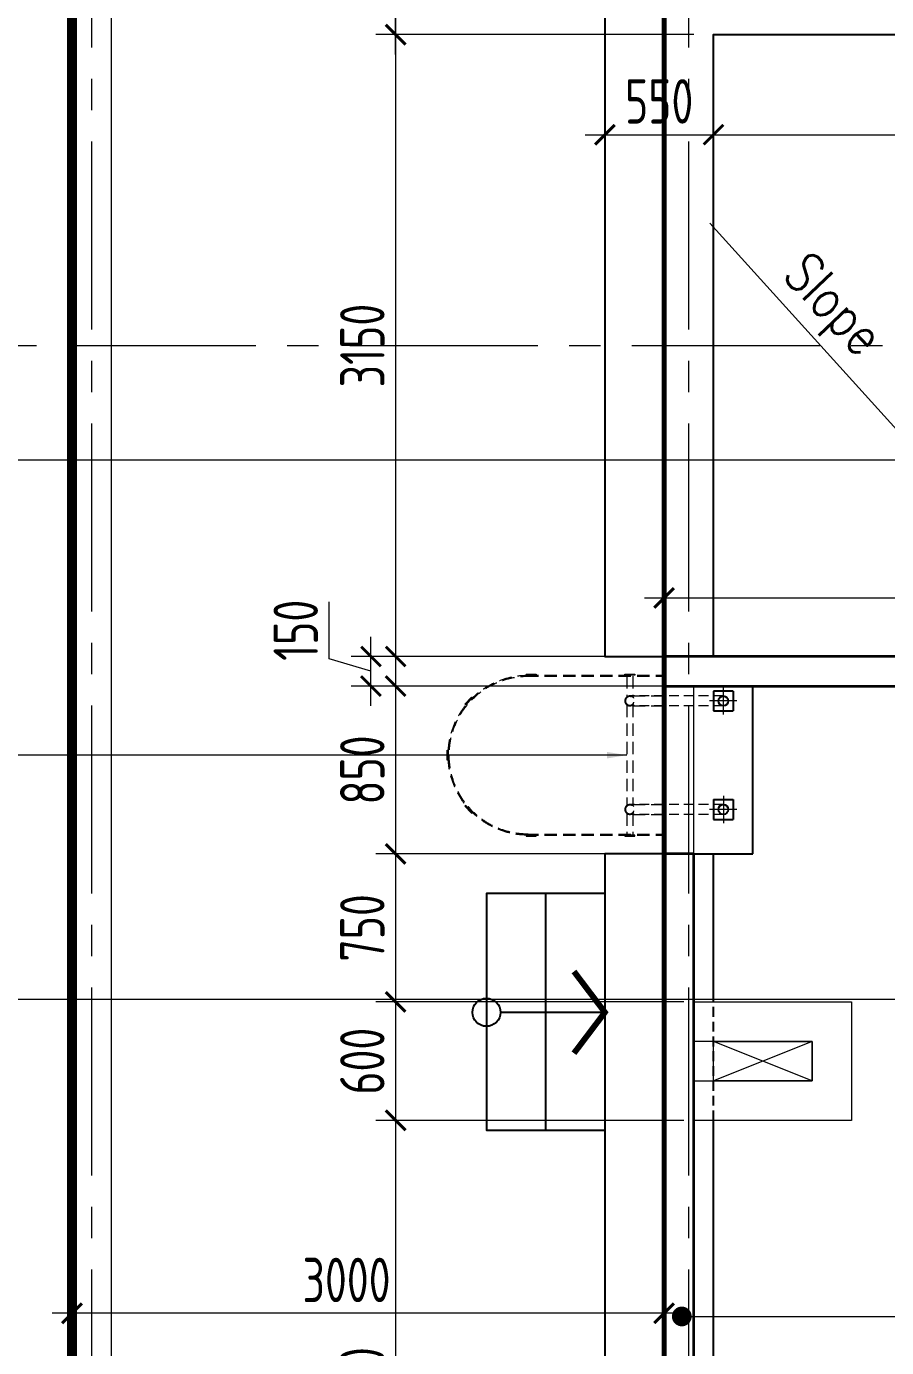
# Model space of a CAD drawing. Header units: millimetres. Extents: x -44713 to 26888, y -13000 to 43000.
# Drawn here: x -231 to 4127, y 17599 to 24292 of the extents above; entities that cross this region are included whole.
import ezdxf

# ---------------------------------------------------------------- set-up
doc = ezdxf.new("R2010")
doc.units = ezdxf.units.MM
doc.header["$MEASUREMENT"] = 0
doc.header["$PDMODE"] = 1
for name, pattern in [('1735 X DT-5BR-Grids$0$CENTER2', [28.575, 19.05, -3.175, 3.175, -3.175]), ('1735 X DT-5BR-Plot Limit$0$PHANTOM', [2.5, 1.25, -0.25, 0.25, -0.25, 0.25, -0.25]), ('1735 X DT-5BR-RFP$0$HIDDEN', [0.375, 0.25, -0.125])]:
    doc.linetypes.add(name, pattern=pattern)
for name, color, linetype in [('00-First Floor Projection', 1, 'Continuous'), ('1735 X DT-5BR-Plot Limit$0$Z- Plot', 1, '1735 X DT-5BR-Plot Limit$0$PHANTOM'), ('1735 X DT-5BR-Plot Limit$0$Z-BUILDING SETBACK', 150, '1735 X DT-5BR-Plot Limit$0$PHANTOM'), ('1735 X DT-5BR-RFP$0$0--STR UPSTAND', 253, 'Continuous')]:
    doc.layers.add(name, color=color, linetype=linetype)
for name, color, linetype, lineweight in [('05--LEADER', 8, 'Continuous', 13), ('05--TEXT-2', 2, 'Continuous', 25), ('07--DIM-2', 2, 'Continuous', 25), ('1735 X DT-5BR-FFP-Ext$0$06--LINE-0', 8, 'Continuous', 13), ('1735 X DT-5BR-Grids$0$03--GRID', 252, '1735 X DT-5BR-Grids$0$CENTER2', 5), ('1735 X DT-5BR-RFP$0$0-MEP', 251, 'Continuous', 20), ('1735 X DT-5BR-RFP$0$06--LINE--0', 8, 'Continuous', 20), ('1735 X DT-5BR-RFP$0$06--LINE-0', 8, 'Continuous', 13), ('1735 X DT-5BR-RFP$0$06--LINE-2', 2, 'Continuous', 25), ('1735 X DT-5BR-RFP$0$F--BLOCKWALL-1', 9, 'Continuous', 18), ('1735 X DT-5BR-RFP$0$F--BLOCKWALL-2', 2, 'Continuous', 25), ('1735 X DT-5BR-RFP$0$F--BLOCKWALL-3', 3, 'Continuous', 35), ('1735 X DT-5BR-RFP$0$G--STELWRK-0', 8, 'Continuous', 13), ('1735 X DT-5BR-RFP$0$L--STAIRS-0', 1, 'Continuous', 25), ('1735 X DT-5BR-RFP$0$L--STAIRS-2', 2, 'Continuous', 25), ('1735 X DT-5BR-RFP$0$M--PLASTER-1', 9, 'Continuous', 18), ('1735 X DT-5BR-RFP$0$X--OPENING ON SAME LVL', 1, 'Continuous', 15)]:
    doc.layers.add(name, color=color, linetype=linetype, lineweight=lineweight)
doc.styles.add('1735 X DT-5BR-RFP$0$ARIAL', font='swiss.ttf')
doc.styles.add('1735 X DT-5BR-RFP$0$MEC', font='romans.shx', dxfattribs={"width": 0.8})
doc.styles.add('ISO', font='isocp2.shx', dxfattribs={"width": 0.8})
doc.dimstyles.new('1-100_AR', dxfattribs={"dimtxt": 225, "dimasz": 100, "dimexe": 100, "dimexo": 100, "dimgap": 0, "dimtad": 0, "dimdec": 0, "dimzin": 12, "dimdsep": 46, "dimtxsty": 'ISO', "dimblk": 'ARCHTICK', "dimcen": 100, "dimdle": 100, "dimclrd": 8, "dimclre": 9, "dimclrt": 2, "dimadec": 0, "dimazin": 0, "dimtfac": 1, "dimtdec": 0, "dimtmove": 0, "dimatfit": 2, "dimldrblk": 'ARCHTICK', "dimfxl": 1, "dimtvp": 0.75, "dimtolj": 1, "dimtzin": 12, "dimlwd": 9, "dimlwe": 9, "dimarcsym": 0})
doc.dimstyles.new('1735 X DT-5BR-RFP$0$A&B DIM', dxfattribs={"dimtxt": 250, "dimasz": 250, "dimexe": 100, "dimexo": 100, "dimgap": 0, "dimtad": 0, "dimdec": 0, "dimzin": 12, "dimdsep": 46, "dimtxsty": '1735 X DT-5BR-RFP$0$ARIAL', "dimcen": 0, "dimdle": 100, "dimclrd": 11, "dimclre": 11, "dimclrt": 7, "dimadec": 0, "dimazin": 0, "dimtfac": 1, "dimtdec": 0, "dimtmove": 1, "dimatfit": 2, "dimfxl": 1, "dimtvp": 0.75, "dimtolj": 1, "dimtzin": 12, "dimlwd": 18, "dimlwe": 18, "dimarcsym": 0})
doc.dimstyles.new('Copy of 1-100_AR LEADER', dxfattribs={"dimtxt": 200, "dimasz": 100, "dimexe": 100, "dimexo": 100, "dimgap": 0, "dimtad": 0, "dimdec": 0, "dimzin": 12, "dimdsep": 46, "dimtxsty": 'ISO', "dimcen": 150, "dimdle": 100, "dimclrd": 8, "dimclre": 9, "dimclrt": 2, "dimadec": 0, "dimazin": 0, "dimtfac": 1, "dimtdec": 0, "dimtmove": 0, "dimatfit": 2, "dimfxl": 1, "dimtvp": 0.75, "dimtolj": 1, "dimtzin": 12, "dimlwd": 9, "dimlwe": 9, "dimarcsym": 0})

# ---------------------------------------------------------------- blocks, each defined once
blk = doc.blocks.new('1735 X DT-5BR-RFP$0$_Open90')
at = {"color": 0, "linetype": 'ByBlock', "lineweight": -2}
for p, q in [((-0.5, 0.5), (0, 0)), ((0, 0), (-1, 0)), ((0, 0), (-0.5, -0.5))]:
    blk.add_line(p, q, dxfattribs=at)
blk = doc.blocks.new('1735 X DT-5BR-RFP$0$Ladder')
at = {"linetype": '1735 X DT-5BR-RFP$0$HIDDEN', "ltscale": 250}
for p, q in [((-699, 0), (0, 0)), ((0, -5), (0, 0)), ((-699, -5), (0, -5)), ((-699, -805), (0, -805)), ((-699, -815), (-699, -810)), ((-699, -810), (0, -810)), ((-699, -815), (-649, -815)), ((-649, -815), (-649, -810)), ((0, -810), (0, -805))]:
    blk.add_line(p, q, dxfattribs=at)
at = {"color": 2, "linetype": '1735 X DT-5BR-RFP$0$HIDDEN', "ltscale": 250}
for p, q in [((-189, -110), (-189, -5)), ((-159, -110), (-159, -5)), ((-159, -105), (-10, -105)), ((-189, -660), (-189, -150)), ((-159, -660), (-159, -150)), ((-159, -155), (-10, -155)), ((-159, -655), (-10, -655)), ((-189, -805), (-189, -700)), ((-159, -805), (-159, -700)), ((-159, -705), (-10, -705))]:
    blk.add_line(p, q, dxfattribs=at)
at = {"linetype": '1735 X DT-5BR-RFP$0$HIDDEN', "ltscale": 250}
for points in [[(-699, 0), (-699, 5), (-649, 5), (-649, 0)], [(-199, 0), (-199, 5), (-149, 5), (-149, 0)], [(-1005.4, -150.7), (-1009, -147.3), (-975.1, -110.6), (-971.5, -114)], [(0, -179.6), (-10, -179.6), (-10, -79.6), (0, -79.6)], [(-1094, -380), (-1099, -380), (-1099, -430), (-1094, -430)], [(-1005.4, -659.3), (-1009, -662.7), (-975.1, -699.4), (-971.5, -696)], [(0, -729.6), (-10, -729.6), (-10, -629.6), (0, -629.6)], [(-199, -810), (-199, -815), (-149, -815), (-149, -810)]]:
    blk.add_lwpolyline(points, close=True, dxfattribs=at)
at = {"color": 2, "linetype": '1735 X DT-5BR-RFP$0$HIDDEN', "ltscale": 250}
for centre, radius in [((-174, -130), 25), ((-174, -130), 22), ((-174, -680), 25), ((-174, -680), 22)]:
    blk.add_circle(centre, radius, dxfattribs=at)
at = {"linetype": '1735 X DT-5BR-RFP$0$HIDDEN', "ltscale": 250}
for radius in [405, 400]:
    blk.add_arc((-689, -405), radius, 90, 270, dxfattribs=at)
blk = doc.blocks.new('_ArchTick')
at = {"color": 0, "const_width": 0.15}
blk.add_lwpolyline([(-0.5, -0.5), (0.5, 0.5)], dxfattribs=at)
blk = doc.blocks.new('*D5')
at = {"layer": '07--DIM-2', "color": 9, "lineweight": 9, "transparency": 16777216}
for p, q in [((3000, 21105), (3000, 21496.6)), ((15000, 21000), (15000, 21496.6))]:
    blk.add_line(p, q, dxfattribs=at)
at = {"layer": '07--DIM-2', "color": 8, "lineweight": 9, "transparency": 16777216}
blk.add_line((2900, 21396.6), (15100, 21396.6), dxfattribs=at)
at = {"layer": 'Defpoints', "color": 0, "transparency": 16777216}
for p in [(15000, 21396.6), (3000, 21005), (15000, 20900)]:
    blk.add_point(p, dxfattribs=at)
at = {"layer": '07--DIM-2', "color": 8, "lineweight": 9, "transparency": 16777216, "xscale": 100, "yscale": 100, "zscale": 100, "rotation": 180}
blk.add_blockref('_ArchTick', (3000, 21396.6), dxfattribs=at)
at = {"layer": '07--DIM-2', "color": 8, "lineweight": 9, "transparency": 16777216, "xscale": 100, "yscale": 100, "zscale": 100}
blk.add_blockref('_ArchTick', (15000, 21396.6), dxfattribs=at)
at = {"layer": '07--DIM-2', "color": 2, "transparency": 16777216, "insert": (9000, 21565.4), "char_height": 225, "attachment_point": 5, "style": 'ISO'}
blk.add_mtext('\\A1;12000', dxfattribs=at)
blk = doc.blocks.new('*D12')
at = {"layer": '07--DIM-2', "color": 8, "lineweight": 9, "transparency": 16777216}
blk.add_line((1639.8, 21050), (1639.8, 20000), dxfattribs=at)
at = {"layer": '07--DIM-2', "color": 9, "lineweight": 9, "transparency": 16777216}
for p, q in [((3050, 20950), (1539.8, 20950)), ((3050, 20100), (1539.8, 20100))]:
    blk.add_line(p, q, dxfattribs=at)
at = {"layer": 'Defpoints', "color": 0, "transparency": 16777216}
for p in [(3150, 20950), (1639.8, 20100), (3150, 20100)]:
    blk.add_point(p, dxfattribs=at)
at = {"layer": '07--DIM-2', "color": 8, "lineweight": 9, "transparency": 16777216, "xscale": 100, "yscale": 100, "zscale": 100}
for p, rotation in [((1639.8, 20950), 90), ((1639.8, 20100), 270)]:
    blk.add_blockref('_ArchTick', p, dxfattribs=dict(at, rotation=rotation))
at = {"layer": '07--DIM-2', "color": 2, "transparency": 16777216, "insert": (1471, 20525), "char_height": 225, "attachment_point": 5, "rotation": 90, "style": 'ISO'}
blk.add_mtext('\\A1;850', dxfattribs=at)
blk = doc.blocks.new('*D13')
at = {"layer": '07--DIM-2', "color": 8, "lineweight": 9, "transparency": 16777216}
blk.add_line((1639.8, 19450), (1639.8, 18650), dxfattribs=at)
at = {"layer": '07--DIM-2', "color": 9, "lineweight": 9, "transparency": 16777216}
for p, q in [((3100, 19350), (1539.8, 19350)), ((3100, 18750), (1539.8, 18750))]:
    blk.add_line(p, q, dxfattribs=at)
at = {"layer": 'Defpoints', "color": 0, "transparency": 16777216}
for p in [(3200, 19350), (1639.8, 18750), (3200, 18750)]:
    blk.add_point(p, dxfattribs=at)
at = {"layer": '07--DIM-2', "color": 8, "lineweight": 9, "transparency": 16777216, "xscale": 100, "yscale": 100, "zscale": 100}
for p, rotation in [((1639.8, 19350), 90), ((1639.8, 18750), 270)]:
    blk.add_blockref('_ArchTick', p, dxfattribs=dict(at, rotation=rotation))
at = {"layer": '07--DIM-2', "color": 2, "transparency": 16777216, "insert": (1471, 19050), "char_height": 225, "attachment_point": 5, "rotation": 90, "style": 'ISO'}
blk.add_mtext('\\A1;600', dxfattribs=at)
blk = doc.blocks.new('*D14')
at = {"layer": '07--DIM-2', "color": 8, "lineweight": 9, "transparency": 16777216}
blk.add_line((1639.8, 18850), (1639.8, 15900), dxfattribs=at)
at = {"layer": '07--DIM-2', "color": 9, "lineweight": 9, "transparency": 16777216}
for p, q in [((3100, 18750), (1539.8, 18750)), ((3100, 16000), (1539.8, 16000))]:
    blk.add_line(p, q, dxfattribs=at)
at = {"layer": 'Defpoints', "color": 0, "transparency": 16777216}
for p in [(3200, 18750), (1639.8, 16000), (3200, 16000)]:
    blk.add_point(p, dxfattribs=at)
at = {"layer": '07--DIM-2', "color": 8, "lineweight": 9, "transparency": 16777216, "xscale": 100, "yscale": 100, "zscale": 100}
for p, rotation in [((1639.8, 18750), 90), ((1639.8, 16000), 270)]:
    blk.add_blockref('_ArchTick', p, dxfattribs=dict(at, rotation=rotation))
at = {"layer": '07--DIM-2', "color": 2, "transparency": 16777216, "insert": (1471, 17375), "char_height": 225, "attachment_point": 5, "rotation": 90, "style": 'ISO'}
blk.add_mtext('\\A1;2750', dxfattribs=at)
blk = doc.blocks.new('*D19')
at = {"layer": '07--DIM-2', "color": 8, "lineweight": 9, "transparency": 16777216}
for p, q in [((1302.3, 21088.7), (1302.3, 21376.9)), ((1514.8, 20850), (1514.8, 21200)), ((1514.8, 21025), (1302.3, 21088.7))]:
    blk.add_line(p, q, dxfattribs=at)
at = {"layer": '07--DIM-2', "color": 9, "lineweight": 9, "transparency": 16777216}
for p, q in [((3025, 21100), (1414.8, 21100)), ((3050, 20950), (1414.8, 20950))]:
    blk.add_line(p, q, dxfattribs=at)
at = {"layer": 'Defpoints', "color": 0, "transparency": 16777216}
for p in [(1514.8, 21100), (3125, 21100), (3150, 20950)]:
    blk.add_point(p, dxfattribs=at)
at = {"layer": '07--DIM-2', "color": 8, "lineweight": 9, "transparency": 16777216, "xscale": 100, "yscale": 100, "zscale": 100}
for p, rotation in [((1514.8, 21100), 90), ((1514.8, 20950), 270)]:
    blk.add_blockref('_ArchTick', p, dxfattribs=dict(at, rotation=rotation))
at = {"layer": '07--DIM-2', "color": 2, "transparency": 16777216, "insert": (1133.5, 21232.8), "char_height": 225, "attachment_point": 5, "rotation": 90, "style": 'ISO'}
blk.add_mtext('\\A1;150', dxfattribs=at)
blk = doc.blocks.new('*D34')
at = {"layer": '07--DIM-2', "color": 8, "lineweight": 9, "transparency": 16777216}
blk.add_line((1639.8, 24350), (1639.8, 21000), dxfattribs=at)
at = {"layer": '07--DIM-2', "color": 9, "lineweight": 9, "transparency": 16777216}
for p, q in [((3150, 24250), (1539.8, 24250)), ((2700, 21100), (1539.8, 21100))]:
    blk.add_line(p, q, dxfattribs=at)
at = {"layer": 'Defpoints', "color": 0, "transparency": 16777216}
for p in [(3250, 24250), (1639.8, 21100), (2800, 21100)]:
    blk.add_point(p, dxfattribs=at)
at = {"layer": '07--DIM-2', "color": 8, "lineweight": 9, "transparency": 16777216, "xscale": 100, "yscale": 100, "zscale": 100}
for p, rotation in [((1639.8, 24250), 90), ((1639.8, 21100), 270)]:
    blk.add_blockref('_ArchTick', p, dxfattribs=dict(at, rotation=rotation))
at = {"layer": '07--DIM-2', "color": 2, "transparency": 16777216, "insert": (1471, 22675), "char_height": 225, "attachment_point": 5, "rotation": 90, "style": 'ISO'}
blk.add_mtext('\\A1;3150', dxfattribs=at)
blk = doc.blocks.new('*D47')
at = {"layer": '07--DIM-2', "color": 9, "lineweight": 9, "transparency": 16777216}
for p, q in [((2700, 24150), (2700, 23643.2)), ((3250, 24150), (3250, 23643.2))]:
    blk.add_line(p, q, dxfattribs=at)
at = {"layer": '07--DIM-2', "color": 8, "lineweight": 9, "transparency": 16777216}
blk.add_line((2600, 23743.2), (3350, 23743.2), dxfattribs=at)
at = {"layer": 'Defpoints', "color": 0, "transparency": 16777216}
for p in [(2700, 24250), (3250, 24250), (3250, 23743.2)]:
    blk.add_point(p, dxfattribs=at)
at = {"layer": '07--DIM-2', "color": 8, "lineweight": 9, "transparency": 16777216, "xscale": 100, "yscale": 100, "zscale": 100, "rotation": 180}
blk.add_blockref('_ArchTick', (2700, 23743.2), dxfattribs=at)
at = {"layer": '07--DIM-2', "color": 8, "lineweight": 9, "transparency": 16777216, "xscale": 100, "yscale": 100, "zscale": 100}
blk.add_blockref('_ArchTick', (3250, 23743.2), dxfattribs=at)
at = {"layer": '07--DIM-2', "color": 2, "transparency": 16777216, "insert": (2975, 23911.9), "char_height": 225, "attachment_point": 5, "style": 'ISO'}
blk.add_mtext('\\A1;550', dxfattribs=at)
blk = doc.blocks.new('*D48')
at = {"layer": '07--DIM-2', "color": 9, "lineweight": 9, "transparency": 16777216}
for p, q in [((3250, 24150), (3250, 23643.2)), ((7250, 24150), (7250, 23643.2))]:
    blk.add_line(p, q, dxfattribs=at)
at = {"layer": '07--DIM-2', "color": 8, "lineweight": 9, "transparency": 16777216}
blk.add_line((3150, 23743.2), (7350, 23743.2), dxfattribs=at)
at = {"layer": 'Defpoints', "color": 0, "transparency": 16777216}
for p in [(3250, 24250), (7250, 24250), (7250, 23743.2)]:
    blk.add_point(p, dxfattribs=at)
at = {"layer": '07--DIM-2', "color": 8, "lineweight": 9, "transparency": 16777216, "xscale": 100, "yscale": 100, "zscale": 100, "rotation": 180}
blk.add_blockref('_ArchTick', (3250, 23743.2), dxfattribs=at)
at = {"layer": '07--DIM-2', "color": 8, "lineweight": 9, "transparency": 16777216, "xscale": 100, "yscale": 100, "zscale": 100}
blk.add_blockref('_ArchTick', (7250, 23743.2), dxfattribs=at)
at = {"layer": '07--DIM-2', "color": 2, "transparency": 16777216, "insert": (5250, 23911.9), "char_height": 225, "attachment_point": 5, "style": 'ISO'}
blk.add_mtext('\\A1;4000', dxfattribs=at)
blk = doc.blocks.new('*D53')
at = {"layer": '07--DIM-2', "color": 8, "lineweight": 9, "transparency": 16777216}
blk.add_line((1639.8, 24150), (1639.8, 25600), dxfattribs=at)
at = {"layer": '07--DIM-2', "color": 9, "lineweight": 9, "transparency": 16777216}
for p, q in [((3532.8, 25500), (1539.8, 25500)), ((3150, 24250), (1539.8, 24250))]:
    blk.add_line(p, q, dxfattribs=at)
at = {"layer": 'Defpoints', "color": 0, "transparency": 16777216}
for p in [(1639.8, 25500), (3632.8, 25500), (3250, 24250)]:
    blk.add_point(p, dxfattribs=at)
at = {"layer": '07--DIM-2', "color": 8, "lineweight": 9, "transparency": 16777216, "xscale": 100, "yscale": 100, "zscale": 100}
for p, rotation in [((1639.8, 25500), 90), ((1639.8, 24250), 270)]:
    blk.add_blockref('_ArchTick', p, dxfattribs=dict(at, rotation=rotation))
at = {"layer": '07--DIM-2', "color": 2, "transparency": 16777216, "insert": (1471, 24875), "char_height": 225, "attachment_point": 5, "rotation": 90, "style": 'ISO'}
blk.add_mtext('\\A1;1250', dxfattribs=at)
blk = doc.blocks.new('1735 X DT-5BR-Grids')
at = {"layer": '1735 X DT-5BR-Grids$0$03--GRID', "ltscale": 50}
for p, q in [((100, -2960.853), (100, 33283.323)), ((3125, -2960.853), (3125, 33283.323)), ((-2878.651, 22674.999), (20742.863, 22674.999))]:
    blk.add_line(p, q, dxfattribs=at)
blk = doc.blocks.new('1735 X DT-5BR-Plot Limit')
at = {"layer": '1735 X DT-5BR-Plot Limit$0$Z- Plot', "color": 12, "ltscale": 500, "true_color": 0xdb0000, "const_width": 50}
blk.add_lwpolyline([(18000, 0), (0, 0), (0, 30000.001), (18000, 30000.001)], close=True, dxfattribs=at)
at = {"layer": '1735 X DT-5BR-Plot Limit$0$Z-BUILDING SETBACK', "ltscale": 500, "const_width": 25}
blk.add_lwpolyline([(15000, 3000), (3000, 3000), (3000, 27000.001), (15000, 27000.001)], close=True, dxfattribs=at)
blk = doc.blocks.new('1735 X DT-5BR-FFP-Ext')
at = {"layer": '1735 X DT-5BR-FFP-Ext$0$06--LINE-0'}
blk.add_line((0, 6400), (0, 30000), dxfattribs=at)
blk.add_lwpolyline([(200, 6400), (200, 29800), (18000, 29800), (18000, 1600), (17450, 1603.3), (17450, 303.3), (14850, 300), (14850, 200.3), (6400, 200.3)], dxfattribs=at)
blk = doc.blocks.new('*D63')
at = {"layer": '07--DIM-2', "color": 8, "lineweight": 9, "transparency": 16777216}
blk.add_line((3100, 17772.9), (-100, 17772.9), dxfattribs=at)
at = {"layer": '07--DIM-2', "color": 9, "lineweight": 9, "transparency": 16777216}
for p, q in [((0, 17695.9), (0, 17672.9)), ((3000, 17695.9), (3000, 17672.9))]:
    blk.add_line(p, q, dxfattribs=at)
at = {"layer": 'Defpoints', "color": 0, "transparency": 16777216}
for p in [(0, 17795.9), (0, 17772.9), (3000, 17795.9)]:
    blk.add_point(p, dxfattribs=at)
at = {"layer": '07--DIM-2', "color": 8, "lineweight": 9, "transparency": 16777216, "xscale": 100, "yscale": 100, "zscale": 100, "rotation": 180}
blk.add_blockref('_ArchTick', (0, 17772.9), dxfattribs=at)
at = {"layer": '07--DIM-2', "color": 8, "lineweight": 9, "transparency": 16777216, "xscale": 100, "yscale": 100, "zscale": 100}
blk.add_blockref('_ArchTick', (3000, 17772.9), dxfattribs=at)
at = {"layer": '07--DIM-2', "color": 2, "transparency": 16777216, "insert": (1391, 17941.7), "char_height": 225, "attachment_point": 5, "style": 'ISO'}
blk.add_mtext('\\A1;3000', dxfattribs=at)
blk = doc.blocks.new('*D70')
at = {"layer": '07--DIM-2', "color": 8, "lineweight": 9, "transparency": 16777216}
blk.add_line((1639.8, 20200), (1639.8, 19250), dxfattribs=at)
at = {"layer": '07--DIM-2', "color": 9, "lineweight": 9, "transparency": 16777216}
for p, q in [((3050, 20100), (1539.8, 20100)), ((3100, 19350), (1539.8, 19350))]:
    blk.add_line(p, q, dxfattribs=at)
at = {"layer": 'Defpoints', "color": 0, "transparency": 16777216}
for p in [(3150, 20100), (1639.8, 19350), (3200, 19350)]:
    blk.add_point(p, dxfattribs=at)
at = {"layer": '07--DIM-2', "color": 8, "lineweight": 9, "transparency": 16777216, "xscale": 100, "yscale": 100, "zscale": 100}
for p, rotation in [((1639.8, 20100), 90), ((1639.8, 19350), 270)]:
    blk.add_blockref('_ArchTick', p, dxfattribs=dict(at, rotation=rotation))
at = {"layer": '07--DIM-2', "color": 2, "transparency": 16777216, "insert": (1471, 19725), "char_height": 225, "attachment_point": 5, "rotation": 90, "style": 'ISO'}
blk.add_mtext('\\A1;750', dxfattribs=at)
blk = doc.blocks.new('1735 X DT-5BR-RFP')
at = {"layer": '1735 X DT-5BR-RFP$0$0--STR UPSTAND', "linetype": '1735 X DT-5BR-RFP$0$HIDDEN', "ltscale": 200}
blk.add_line((3250, 18750), (3250, 19350), dxfattribs=at)
at = {"layer": '1735 X DT-5BR-RFP$0$0--STR UPSTAND'}
for points in [[(3250, 19350), (3250, 20100)], [(3250, 16000), (3250, 18750)]]:
    blk.add_lwpolyline(points, dxfattribs=at)
at = {"layer": '1735 X DT-5BR-RFP$0$06--LINE--0', "linetype": '1735 X DT-5BR-RFP$0$HIDDEN', "ltscale": 200}
for p, q in [((3300.1, 20900), (2826, 20900)), ((3300.1, 20850), (2826, 20850)), ((3300, 20350), (2826, 20350)), ((3300, 20300), (2826, 20300))]:
    blk.add_line(p, q, dxfattribs=at)
at = {"layer": '1735 X DT-5BR-RFP$0$06--LINE-0'}
for p, q in [((3000, 20100), (3000, 20950)), ((3150, 20100), (3150, 20950))]:
    blk.add_line(p, q, dxfattribs=at)
at = {"layer": '1735 X DT-5BR-RFP$0$06--LINE-2'}
for p, q in [((3250.1, 20925), (3250.1, 20825)), ((3350.1, 20925), (3250.1, 20925)), ((3350.1, 20925), (3350.1, 20825)), ((3250.1, 20825), (3350.1, 20825)), ((3250.1, 20375), (3250.1, 20275)), ((3250.1, 20375), (3350.1, 20375)), ((3350.1, 20375), (3350.1, 20275)), ((3250.1, 20275), (3350.1, 20275))]:
    blk.add_line(p, q, dxfattribs=at)
for centre in [(3300.1, 20875), (3300.1, 20325)]:
    blk.add_circle(centre, 25, dxfattribs=at)
at = {"layer": '1735 X DT-5BR-RFP$0$F--BLOCKWALL-1'}
blk.add_lwpolyline([(3150, 19350), (3950, 19350), (3950, 18750), (3150, 18750)], dxfattribs=at)
for points in [[(3750, 19150), (3150, 19150), (3150, 18950), (3750, 18950)], [(3250, 19150), (3750, 19150), (3750, 18950), (3250, 18950)]]:
    blk.add_lwpolyline(points, close=True, dxfattribs=at)
at = {"layer": '1735 X DT-5BR-RFP$0$F--BLOCKWALL-2'}
for points in [[(9700, 9450), (9700, 5450), (15300, 5450), (15300, 23800), (7800, 23800), (7800, 25500), (2700, 25500), (2700, 21100), (3000, 21100)], [(3250, 21100), (3250, 24250), (7250, 24250), (7250, 22549.9), (14750, 22550), (14750, 21100)], [(3000, 20100), (2700, 20100), (2700, 7000), (7800, 7000), (7800, 9450)]]:
    blk.add_lwpolyline(points, dxfattribs=at)
at = {"layer": '1735 X DT-5BR-RFP$0$F--BLOCKWALL-3'}
blk.add_lwpolyline([(3150, 20950), (14850, 20950), (14850, 9600), (3150, 9600), (3150, 20100), (3000, 20100), (3000, 9450), (15000, 9450), (15000, 21100), (3000, 21100), (3000, 20950)], close=True, dxfattribs=at)
at = {"layer": '1735 X DT-5BR-RFP$0$L--STAIRS-0'}
for p, q in [((2400, 18700), (2400, 19899.6)), ((2629.2, 19297.3), (2558.4, 19297.3))]:
    blk.add_line(p, q, dxfattribs=at)
blk.add_lwpolyline([(2700, 19899.6), (2100, 19899.6), (2100, 18700), (2700, 18700)], dxfattribs=at)
at = {"layer": '1735 X DT-5BR-RFP$0$L--STAIRS-0', "const_width": 30}
blk.add_lwpolyline([(2543.3, 19090.2), (2700, 19297.3), (2543.3, 19504.3)], dxfattribs=at)
at = {"layer": '1735 X DT-5BR-RFP$0$L--STAIRS-0', "elevation": 0}
blk.add_lwpolyline([(2700, 19297.3), (2170.8, 19297.3)], dxfattribs=at)
at = {"layer": '1735 X DT-5BR-RFP$0$L--STAIRS-0'}
blk.add_circle((2100, 19297.3, 0), 70.8, dxfattribs=at)
at = {"layer": '1735 X DT-5BR-RFP$0$L--STAIRS-2'}
for p, q in [((3450, 20100), (3450, 20950)), ((3150, 20100), (3450, 20100))]:
    blk.add_line(p, q, dxfattribs=at)
at = {"layer": '1735 X DT-5BR-RFP$0$M--PLASTER-1'}
for p, q in [((3300, 20944.2), (3300, 20805.8)), ((3369.2, 20875), (3230.8, 20875)), ((3300.1, 20394.2), (3300.1, 20255.8)), ((3369.2, 20325), (3230.8, 20325))]:
    blk.add_line(p, q, dxfattribs=at)
at = {"layer": '1735 X DT-5BR-RFP$0$X--OPENING ON SAME LVL', "ltscale": 1000}
for p, q in [((3750, 18950), (3250, 19150)), ((3750, 19150), (3250, 18950))]:
    blk.add_line(p, q, dxfattribs=at)
at = {"layer": '1735 X DT-5BR-RFP$0$G--STELWRK-0', "xscale": -1, "rotation": 180}
blk.add_blockref('1735 X DT-5BR-RFP$0$Ladder', (3000, 20195), dxfattribs=at)
at = {"layer": '1735 X DT-5BR-RFP$0$0-MEP', "color": 254, "style": '1735 X DT-5BR-RFP$0$MEC', "width": 0.8}
blk.add_text('Slope', height=200, rotation=313.23097, dxfattribs=at).set_placement((3593.2, 23027.2))
at = {"layer": '1735 X DT-5BR-RFP$0$0-MEP', "color": 253, "lineweight": 0}
blk.add_leader([(5073.9, 21256.2), (3231.8, 23295.1)], dimstyle='1735 X DT-5BR-RFP$0$A&B DIM', override={"dimasz": 300, "dimclrd": 256, "dimldrblk": '1735 X DT-5BR-RFP$0$_Open90'}, dxfattribs=at)

msp = doc.modelspace()

# ---------------------------------------------------------------- block references
at = {"layer": '00-First Floor Projection'}
msp.add_blockref('1735 X DT-5BR-RFP', (0, 0), dxfattribs=at)

# ---------------------------------------------------------------- next in the draw order: block references
for name in ['1735 X DT-5BR-Plot Limit', '1735 X DT-5BR-FFP-Ext']:
    msp.add_blockref(name, (0, 0))
at = {"layer": '07--DIM-2'}
msp.add_blockref('1735 X DT-5BR-Grids', (0, 0), dxfattribs=at)

# ---------------------------------------------------------------- next in the draw order: dimensions: what is measured, and where the dimension line sits
for base, p1, p2, picture, middle in [((1639.8, 25500), (3250, 24250), (3632.8, 25500), '*D53', (1471, 24875)), ((1639.8, 21100), (3250, 24250), (2800, 21100), '*D34', (1471, 22675)), ((1514.8, 21100), (3150, 20950), (3125, 21100), '*D19', (1133.5, 21088.7)), ((1639.8, 19350), (3150, 20100), (3200, 19350), '*D70', (1471, 19725)), ((1639.8, 18750), (3200, 19350), (3200, 18750), '*D13', (1471, 19050)), ((1639.8, 16000), (3200, 18750), (3200, 16000), '*D14', (1471, 17375))]:
    dim = msp.add_linear_dim(base=base, p1=p1, p2=p2, angle=90, dimstyle='1-100_AR', override={"dimtmove": 1}, dxfattribs=at)
    dim.commit()
    dim.dimension.update_dxf_attribs({"geometry": picture, "text_midpoint": middle})
dim = msp.add_linear_dim(base=(3250, 23743.2), p1=(2700, 24250), p2=(3250, 24250), dimstyle='1-100_AR', dxfattribs=at)
dim.commit()
dim.dimension.update_dxf_attribs({"geometry": '*D47', "text_midpoint": (2975, 23911.9)})
for base, p1, p2, picture, middle in [((7250, 23743.2), (3250, 24250), (7250, 24250), '*D48', (5250, 23911.9)), ((15000, 21396.6), (3000, 21005), (15000, 20900), '*D5', (9000, 21565.4))]:
    dim = msp.add_linear_dim(base=base, p1=p1, p2=p2, dimstyle='1-100_AR', override={"dimtmove": 1}, dxfattribs=at)
    dim.commit()
    dim.dimension.update_dxf_attribs({"geometry": picture, "text_midpoint": middle})
dim = msp.add_linear_dim(base=(1639.8, 20100), p1=(3150, 20950), p2=(3150, 20100), angle=90, dimstyle='1-100_AR', dxfattribs=at)
dim.commit()
dim.dimension.update_dxf_attribs({"geometry": '*D12', "text_midpoint": (1471, 20525)})
dim = msp.add_linear_dim(base=(0, 17772.9), p1=(3000, 17795.9), p2=(0, 17795.9), dimstyle='1-100_AR', dxfattribs=at)
dim.commit()
dim.dimension.update_dxf_attribs({"geometry": '*D63', "text_midpoint": (1391, 17772.9), "dimtype": 160})

# ---------------------------------------------------------------- next in the draw order: leaders
at = {"layer": '05--LEADER'}
msp.add_leader([(3089.7, 17756.8), (4300.1, 17756.8)], dimstyle='1-100_AR', override={"dimasz": 100, "dimldrblk": 'Dot'}, dxfattribs=at)
at = {"layer": '05--TEXT-2'}
for points in [[(5570.9, 20154.7), (4640.6, 22094.7), (-3001.4, 22094.7)], [(2811, 20600), (-3004.2, 20600)], [(7371.9, 19362.2), (-2978.2, 19362.2)]]:
    msp.add_leader(points, dimstyle='Copy of 1-100_AR LEADER', dxfattribs=at)

doc.saveas('drawing.dxf')
